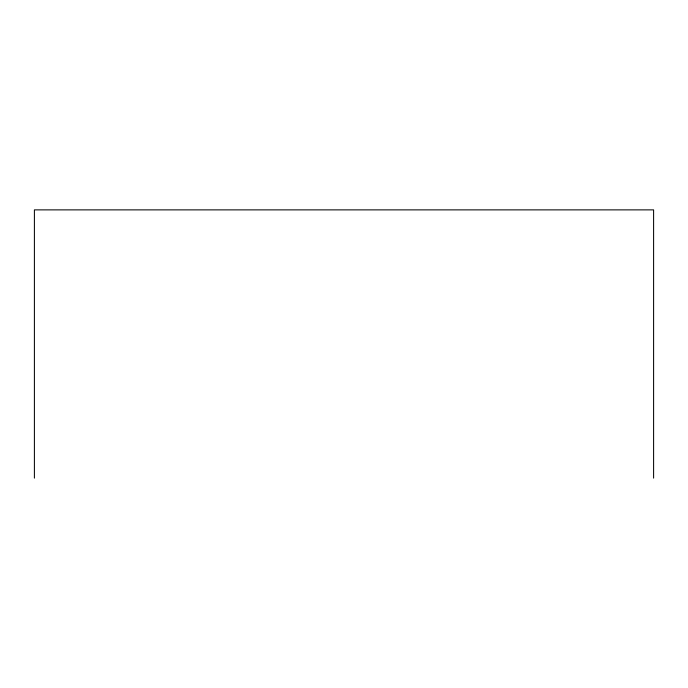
<?xml version="1.0" encoding="UTF-8"?>
<svg xmlns="http://www.w3.org/2000/svg" width="688" height="688" viewBox="0 0 688 688"><rect width="100%" height="100%" fill="white"/><g stroke="black" fill="none" stroke-linecap="round" stroke-linejoin="round"><path stroke-width="1.03" d="M653.6 478.126L653.6 209.874L34.4 209.874L34.4 478.126"/></g></svg>
